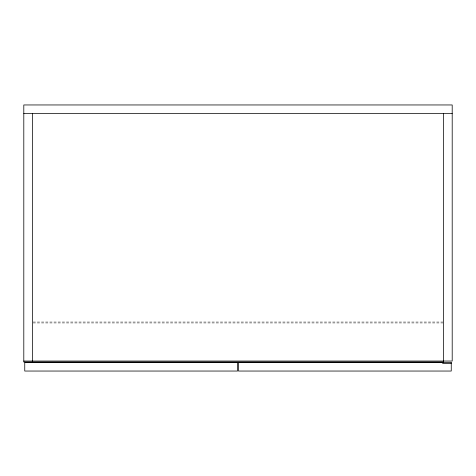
<?xml version="1.0" encoding="UTF-8"?>
<svg xmlns="http://www.w3.org/2000/svg" width="476" height="476" viewBox="0 0 476 476"><rect width="100%" height="100%" fill="white"/><g stroke="black" fill="none" stroke-linecap="round" stroke-linejoin="round"><path stroke-width="0.36" stroke-dasharray="2.38 1.78" d="M33.112 322.014L442.888 322.014M33.112 322.966L443.632 322.966"/><path stroke-width="0.71" d="M23.8 113.526L452.2 113.526M23.8 361.046L452.2 361.046L452.2 104.958L23.8 104.958L23.8 361.998L443.632 361.998L443.632 113.526M451.248 363.426L442.68 363.426L442.68 362.474M32.368 113.526L32.368 361.998M237.524 362.474L24.752 362.474L24.752 371.042L237.524 371.042L237.524 362.474M451.248 362.474L238.476 362.474L238.476 371.042L451.248 371.042L451.248 362.474"/></g></svg>
